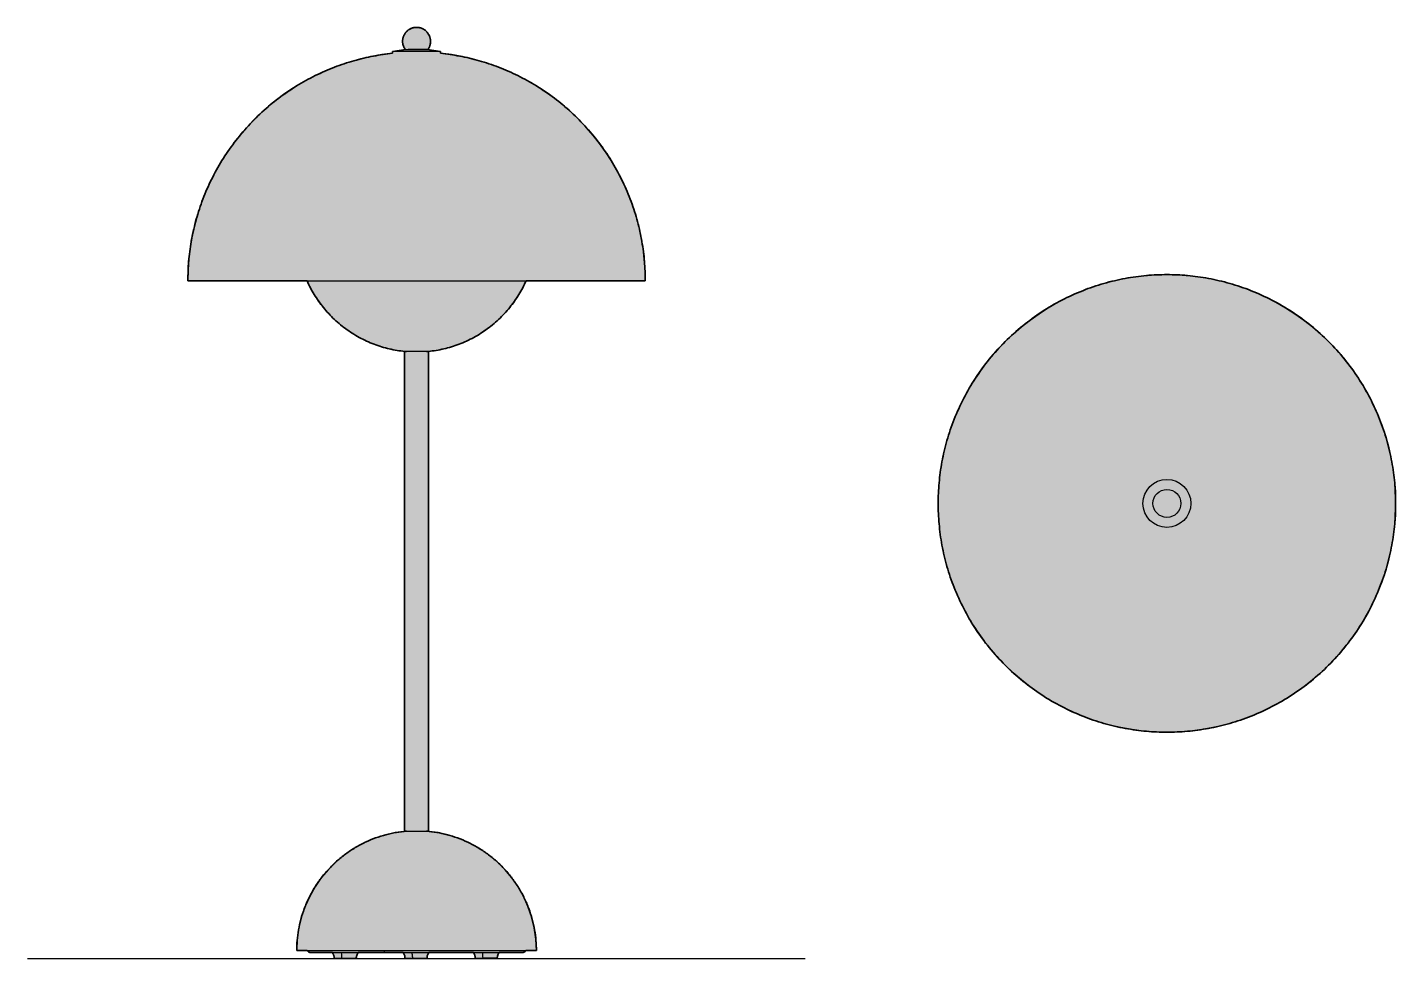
# Model space of a CAD drawing. Header units: millimetres. Extents: x 0 to 685, y 0 to 466.
import ezdxf

# ---------------------------------------------------------------- set-up
doc = ezdxf.new("R2010")
doc.units = ezdxf.units.MM
doc.layers.add('Blocks', color=7, linetype='Continuous')
doc.layers.add('Blocks$Fill', color=7, linetype='Continuous', true_color=0xffffff)
for name, color, linetype, lineweight, true_color in [('Blocks$Inner', 7, 'Continuous', 25, 0x007f00), ('Blocks$Outline', 7, 'Continuous', 35, 0xff3f3f), ('Groud', 7, 'Continuous', 25, 0x243775)]:
    doc.layers.add(name, color=color, linetype=linetype, lineweight=lineweight, true_color=true_color)

# ---------------------------------------------------------------- blocks, each defined once
blk = doc.blocks.new('Flowerpot VP3 Table Lamp Top')
at = {"layer": 'Blocks$Fill'}
blk.add_hatch(color=256, dxfattribs=at).paths.add_polyline_path([(218.52, -47.85), (218.49, -45.31), (218.41, -42.75), (218.26, -40.17), (218.06, -37.57), (217.79, -34.95), (217.46, -32.32), (217.07, -29.67), (216.61, -27.02), (216.08, -24.36), (215.49, -21.69), (214.83, -19.02), (214.1, -16.35), (213.3, -13.68), (212.43, -11.01), (211.49, -8.36), (210.48, -5.71), (209.4, -3.07), (208.25, -0.45), (207.02, 2.15), (205.73, 4.74), (204.36, 7.29), (202.93, 9.83), (201.43, 12.33), (199.86, 14.8), (198.22, 17.24), (196.51, 19.64), (194.75, 22), (192.91, 24.32), (191.02, 26.59), (189.06, 28.81), (187.05, 30.99), (184.98, 33.11), (182.86, 35.18), (180.69, 37.19), (178.46, 39.14), (176.19, 41.04), (173.87, 42.87), (171.51, 44.64), (169.11, 46.34), (166.68, 47.98), (164.2, 49.55), (161.7, 51.06), (159.17, 52.49), (156.61, 53.85), (154.03, 55.15), (151.42, 56.37), (148.8, 57.53), (146.17, 58.61), (143.52, 59.62), (140.86, 60.56), (138.2, 61.43), (135.53, 62.23), (132.85, 62.96), (130.18, 63.62), (127.52, 64.21), (124.86, 64.73), (122.2, 65.19), (119.56, 65.59), (116.93, 65.92), (114.31, 66.18), (111.71, 66.39), (109.12, 66.53), (106.56, 66.62), (104.02, 66.65), (101.48, 66.62), (98.92, 66.53), (96.33, 66.39), (93.73, 66.18), (91.11, 65.92), (88.48, 65.59), (85.84, 65.19), (83.19, 64.73), (80.52, 64.21), (77.86, 63.62), (75.19, 62.96), (72.51, 62.23), (69.85, 61.43), (67.18, 60.56), (64.52, 59.62), (61.87, 58.61), (59.24, 57.53), (56.62, 56.37), (54.01, 55.15), (51.43, 53.85), (48.87, 52.49), (46.34, 51.06), (43.84, 49.55), (41.36, 47.98), (38.93, 46.34), (36.53, 44.64), (34.17, 42.87), (31.85, 41.04), (29.58, 39.14), (27.35, 37.19), (25.18, 35.18), (23.06, 33.11), (20.99, 30.99), (18.98, 28.81), (17.02, 26.59), (15.13, 24.32), (13.3, 22), (11.53, 19.64), (9.82, 17.24), (8.18, 14.8), (6.61, 12.33), (5.11, 9.83), (3.68, 7.29), (2.31, 4.74), (1.02, 2.15), (-0.21, -0.45), (-1.36, -3.07), (-2.44, -5.71), (-3.45, -8.36), (-4.39, -11.01), (-5.26, -13.68), (-6.06, -16.35), (-6.79, -19.02), (-7.45, -21.69), (-8.04, -24.36), (-8.57, -27.02), (-9.03, -29.67), (-9.42, -32.32), (-9.75, -34.95), (-10.02, -37.57), (-10.22, -40.17), (-10.37, -42.75), (-10.45, -45.31), (-10.48, -47.85), (-10.45, -50.4), (-10.37, -52.96), (-10.22, -55.54), (-10.02, -58.14), (-9.75, -60.76), (-9.42, -63.39), (-9.03, -66.03), (-8.57, -68.69), (-8.04, -71.35), (-7.45, -74.02), (-6.79, -76.69), (-6.06, -79.36), (-5.26, -82.03), (-4.39, -84.69), (-3.45, -87.35), (-2.44, -90), (-1.36, -92.64), (-0.21, -95.26), (1.02, -97.86), (2.31, -100.44), (3.68, -103), (5.11, -105.53), (6.61, -108.04), (8.18, -110.51), (9.82, -112.95), (11.53, -115.35), (13.3, -117.71), (15.13, -120.02), (17.02, -122.3), (18.98, -124.52), (20.99, -126.69), (23.06, -128.82), (25.18, -130.89), (27.35, -132.9), (29.58, -134.85), (31.85, -136.75), (34.17, -138.58), (36.53, -140.35), (38.93, -142.05), (41.36, -143.69), (43.84, -145.26), (46.34, -146.76), (48.87, -148.2), (51.43, -149.56), (54.01, -150.86), (56.62, -152.08), (59.24, -153.23), (61.87, -154.31), (64.52, -155.33), (67.18, -156.27), (69.85, -157.13), (72.51, -157.93), (75.19, -158.66), (77.86, -159.32), (80.52, -159.92), (83.19, -160.44), (85.84, -160.9), (88.48, -161.29), (91.11, -161.62), (93.73, -161.89), (96.33, -162.1), (98.92, -162.24), (101.48, -162.33), (104.02, -162.35), (106.56, -162.33), (109.12, -162.24), (111.71, -162.1), (114.31, -161.89), (116.93, -161.62), (119.56, -161.29), (122.2, -160.9), (124.86, -160.44), (127.52, -159.92), (130.18, -159.32), (132.85, -158.66), (135.53, -157.93), (138.2, -157.13), (140.86, -156.27), (143.52, -155.33), (146.17, -154.31), (148.8, -153.23), (151.42, -152.08), (154.03, -150.86), (156.61, -149.56), (159.17, -148.2), (161.7, -146.76), (164.2, -145.26), (166.68, -143.69), (169.11, -142.05), (171.51, -140.35), (173.87, -138.58), (176.19, -136.75), (178.46, -134.85), (180.69, -132.9), (182.86, -130.89), (184.98, -128.82), (187.05, -126.69), (189.06, -124.52), (191.02, -122.3), (192.91, -120.02), (194.75, -117.71), (196.51, -115.35), (198.22, -112.95), (199.86, -110.51), (201.43, -108.04), (202.93, -105.53), (204.36, -103), (205.73, -100.44), (207.02, -97.86), (208.25, -95.26), (209.4, -92.64), (210.48, -90), (211.49, -87.35), (212.43, -84.69), (213.3, -82.03), (214.1, -79.36), (214.83, -76.69), (215.49, -74.02), (216.08, -71.35), (216.61, -68.69), (217.07, -66.03), (217.46, -63.39), (217.79, -60.76), (218.06, -58.14), (218.26, -55.54), (218.41, -52.96), (218.49, -50.4)], flags=0)
at = {"layer": 'Blocks$Inner'}
for radius in [114.5, 12, 7]:
    blk.add_circle((104.02, -47.85), radius, dxfattribs=at)
at = {"layer": 'Blocks$Outline'}
blk.add_rational_spline([(218.52, -47.85), (218.52, 66.65), (104.02, 66.65), (-10.48, 66.65), (-10.48, -47.85), (-10.48, -162.35), (104.02, -162.35), (218.52, -162.35), (218.52, -47.85)], [1, 0.707106781187, 1, 0.707106781187, 1, 0.707106781187, 1, 0.707106781187, 1], degree=2, knots=[0, 0, 0, 179.856179, 179.856179, 359.712359, 359.712359, 539.568538, 539.568538, 719.424718, 719.424718, 719.424718], dxfattribs=at)
blk = doc.blocks.new('Flowerpot VP3 Table Lamp Side')
at = {"layer": 'Blocks$Fill'}
blk.add_hatch(color=256, dxfattribs=at).paths.add_polyline_path([(309.32, 339.2), (309.29, 341.61), (309.22, 344.03), (309.09, 346.46), (308.9, 348.92), (308.67, 351.38), (308.37, 353.86), (308.03, 356.35), (307.62, 358.84), (307.16, 361.34), (306.63, 363.85), (306.05, 366.36), (305.41, 368.87), (304.7, 371.37), (303.94, 373.88), (303.11, 376.37), (302.23, 378.86), (301.28, 381.34), (300.27, 383.81), (299.2, 386.26), (298.07, 388.7), (296.87, 391.11), (295.62, 393.51), (294.3, 395.88), (292.93, 398.23), (291.5, 400.54), (290.01, 402.83), (288.46, 405.09), (286.86, 407.31), (285.2, 409.49), (283.49, 411.64), (281.73, 413.74), (279.92, 415.81), (278.06, 417.82), (276.15, 419.8), (274.19, 421.72), (272.19, 423.6), (270.15, 425.43), (268.07, 427.2), (265.95, 428.92), (263.8, 430.59), (261.61, 432.2), (259.39, 433.76), (257.14, 435.25), (254.86, 436.69), (252.56, 438.08), (250.23, 439.4), (247.88, 440.66), (245.52, 441.86), (243.13, 443.01), (240.74, 444.09), (238.33, 445.11), (235.91, 446.07), (233.48, 446.98), (231.05, 447.82), (228.61, 448.6), (226.17, 449.33), (223.73, 449.99), (221.29, 450.6), (218.86, 451.15), (216.43, 451.64), (214.01, 452.08), (211.6, 452.46), (209.2, 452.79), (206.82, 453.07), (206.82, 454.03), (200.07, 455.03), (200.14, 455.03), (200.56, 455.03), (200.69, 455.22), (200.81, 455.41), (200.93, 455.61), (201.04, 455.82), (201.14, 456.03), (201.24, 456.24), (201.33, 456.46), (201.41, 456.69), (201.49, 456.91), (201.56, 457.14), (201.62, 457.38), (201.67, 457.62), (201.72, 457.86), (201.75, 458.1), (201.78, 458.34), (201.79, 458.46), (201.8, 458.58), (201.81, 458.7), (201.81, 458.83), (201.82, 459.07), (201.81, 459.31), (201.8, 459.56), (201.77, 459.8), (201.74, 460.04), (201.7, 460.28), (201.66, 460.51), (201.6, 460.75), (201.54, 460.98), (201.47, 461.2), (201.39, 461.42), (201.31, 461.64), (201.22, 461.85), (201.12, 462.06), (201.02, 462.27), (200.91, 462.47), (200.8, 462.67), (200.67, 462.86), (200.54, 463.05), (200.4, 463.24), (200.26, 463.43), (200.11, 463.61), (199.95, 463.79), (199.78, 463.96), (199.61, 464.13), (199.43, 464.29), (199.24, 464.45), (199.05, 464.6), (198.85, 464.75), (198.65, 464.88), (198.55, 464.95), (198.44, 465.01), (198.34, 465.08), (198.23, 465.14), (198.02, 465.25), (197.8, 465.36), (197.58, 465.46), (197.35, 465.55), (197.13, 465.64), (196.9, 465.71), (196.67, 465.78), (196.43, 465.84), (196.2, 465.89), (195.97, 465.93), (195.74, 465.97), (195.5, 465.99), (195.27, 466.01), (195.04, 466.02), (194.82, 466.03), (194.59, 466.02), (194.36, 466.01), (194.13, 465.99), (193.9, 465.97), (193.66, 465.93), (193.43, 465.89), (193.2, 465.84), (192.97, 465.78), (192.74, 465.71), (192.51, 465.64), (192.28, 465.55), (192.06, 465.46), (191.83, 465.36), (191.62, 465.25), (191.4, 465.14), (191.29, 465.08), (191.19, 465.01), (191.09, 464.95), (190.98, 464.88), (190.78, 464.75), (190.58, 464.6), (190.39, 464.45), (190.21, 464.29), (190.03, 464.13), (189.85, 463.96), (189.69, 463.79), (189.53, 463.61), (189.38, 463.43), (189.23, 463.24), (189.09, 463.05), (188.96, 462.86), (188.84, 462.67), (188.72, 462.47), (188.61, 462.27), (188.51, 462.06), (188.41, 461.85), (188.32, 461.64), (188.24, 461.42), (188.16, 461.2), (188.09, 460.98), (188.03, 460.75), (187.98, 460.51), (187.93, 460.28), (187.89, 460.04), (187.86, 459.8), (187.84, 459.56), (187.82, 459.31), (187.82, 459.07), (187.82, 458.83), (187.82, 458.7), (187.83, 458.58), (187.84, 458.46), (187.85, 458.34), (187.88, 458.1), (187.92, 457.86), (187.96, 457.62), (188.01, 457.38), (188.07, 457.14), (188.14, 456.91), (188.22, 456.69), (188.3, 456.46), (188.39, 456.24), (188.49, 456.03), (188.6, 455.82), (188.71, 455.61), (188.82, 455.41), (188.95, 455.22), (189.07, 455.03), (189.47, 455.03), (189.47, 455.01), (182.82, 454.03), (182.82, 453.07), (180.43, 452.79), (178.03, 452.46), (175.62, 452.08), (173.2, 451.64), (170.77, 451.15), (168.34, 450.6), (165.9, 449.99), (163.46, 449.33), (161.02, 448.6), (158.59, 447.82), (156.15, 446.98), (153.73, 446.07), (151.31, 445.11), (148.9, 444.09), (146.5, 443.01), (144.12, 441.86), (141.75, 440.66), (139.4, 439.4), (137.08, 438.08), (134.77, 436.69), (132.49, 435.25), (130.24, 433.76), (128.02, 432.2), (125.83, 430.59), (123.68, 428.92), (121.56, 427.2), (119.48, 425.43), (117.44, 423.6), (115.44, 421.72), (113.49, 419.8), (111.58, 417.82), (109.72, 415.81), (107.9, 413.74), (106.14, 411.64), (104.43, 409.49), (102.77, 407.31), (101.17, 405.09), (99.62, 402.83), (98.14, 400.54), (96.7, 398.23), (95.33, 395.88), (94.02, 393.51), (92.76, 391.11), (91.57, 388.7), (90.44, 386.26), (89.36, 383.81), (88.35, 381.34), (87.41, 378.86), (86.52, 376.37), (85.69, 373.88), (84.93, 371.37), (84.23, 368.87), (83.58, 366.36), (83, 363.85), (82.48, 361.34), (82.01, 358.84), (81.61, 356.35), (81.26, 353.86), (80.97, 351.38), (80.73, 348.92), (80.55, 346.46), (80.42, 344.03), (80.34, 341.61), (80.32, 339.2), (139.99, 339.2), (140.8, 337.46), (141.67, 335.73), (142.6, 334.02), (143.6, 332.33), (144.65, 330.66), (145.77, 329.01), (146.95, 327.4), (148.19, 325.82), (149.49, 324.27), (150.84, 322.76), (152.25, 321.29), (153.72, 319.87), (155.23, 318.49), (156.79, 317.16), (158.4, 315.89), (160.06, 314.67), (161.75, 313.51), (163.48, 312.41), (165.25, 311.37), (167.04, 310.39), (168.87, 309.48), (170.72, 308.63), (172.59, 307.85), (174.48, 307.13), (176.38, 306.48), (178.3, 305.9), (180.22, 305.38), (182.14, 304.93), (184.07, 304.55), (185.99, 304.23), (187.91, 303.98), (189.82, 303.79), (188.82, 303.79), (188.82, 63.79), (189.82, 63.79), (188.55, 63.67), (187.27, 63.52), (185.99, 63.34), (184.7, 63.14), (183.41, 62.9), (182.11, 62.64), (180.81, 62.34), (179.51, 62.01), (178.2, 61.65), (176.9, 61.26), (175.6, 60.84), (174.3, 60.38), (173.01, 59.89), (171.72, 59.37), (170.43, 58.82), (169.15, 58.23), (167.88, 57.61), (166.63, 56.96), (165.38, 56.28), (164.14, 55.56), (162.92, 54.81), (161.71, 54.03), (160.51, 53.22), (159.34, 52.38), (158.18, 51.51), (157.04, 50.61), (155.92, 49.68), (154.82, 48.72), (153.74, 47.73), (152.69, 46.72), (151.66, 45.68), (150.66, 44.62), (149.68, 43.53), (148.73, 42.42), (147.81, 41.28), (146.92, 40.13), (146.05, 38.95), (145.22, 37.76), (144.42, 36.55), (143.64, 35.32), (142.9, 34.08), (142.19, 32.82), (141.52, 31.55), (140.88, 30.27), (140.26, 28.98), (139.69, 27.68), (139.14, 26.37), (138.63, 25.05), (138.15, 23.73), (137.71, 22.4), (137.3, 21.07), (136.92, 19.74), (136.57, 18.41), (136.26, 17.08), (135.98, 15.75), (135.73, 14.42), (135.51, 13.09), (135.32, 11.77), (135.17, 10.46), (135.04, 9.15), (134.94, 7.85), (134.87, 6.55), (134.83, 5.27), (134.82, 4), (140.14, 4), (140.19, 3.91), (140.23, 3.82), (140.25, 3.78), (140.28, 3.74), (140.29, 3.72), (140.31, 3.7), (140.32, 3.68), (140.33, 3.66), (140.35, 3.64), (140.37, 3.62), (140.38, 3.59), (140.4, 3.57), (140.42, 3.55), (140.44, 3.53), (140.46, 3.51), (140.48, 3.5), (140.5, 3.48), (140.52, 3.46), (140.54, 3.44), (140.56, 3.42), (140.58, 3.41), (140.6, 3.39), (140.63, 3.37), (140.65, 3.36), (140.67, 3.34), (140.69, 3.33), (140.74, 3.3), (140.79, 3.27), (140.84, 3.24), (140.89, 3.22), (140.94, 3.2), (140.99, 3.18), (141.04, 3.16), (141.09, 3.14), (141.14, 3.13), (141.18, 3.11), (141.23, 3.1), (141.28, 3.09), (141.33, 3.08), (141.42, 3.06), (141.52, 3.04), (141.82, 3), (152.66, 3), (152.72, 2.92), (152.77, 2.84), (152.83, 2.75), (152.88, 2.67), (152.93, 2.58), (152.98, 2.5), (153.03, 2.41), (153.08, 2.32), (153.12, 2.23), (153.16, 2.14), (153.2, 2.05), (153.24, 1.96), (153.28, 1.86), (153.32, 1.77), (153.35, 1.67), (153.38, 1.58), (153.41, 1.48), (153.44, 1.38), (153.47, 1.29), (153.49, 1.19), (153.51, 1.09), (153.53, 0.99), (153.55, 0.89), (153.57, 0.79), (153.58, 0.69), (153.6, 0.59), (153.61, 0.5), (153.62, 0.4), (153.62, 0.3), (153.63, 0.2), (153.63, 0.1), (153.63, 0), (157.5, 0), (164.63, 0), (164.67, 0.42), (164.69, 0.63), (164.72, 0.84), (164.73, 0.95), (164.75, 1.05), (164.77, 1.15), (164.79, 1.25), (164.82, 1.35), (164.84, 1.45), (164.87, 1.55), (164.91, 1.65), (164.94, 1.74), (164.97, 1.83), (165.01, 1.91), (165.05, 2), (165.09, 2.09), (165.14, 2.17), (165.23, 2.34), (165.33, 2.51), (165.65, 3), (179.11, 3), (188.04, 3), (188.34, 2.53), (188.44, 2.37), (188.53, 2.21), (188.57, 2.13), (188.61, 2.05), (188.65, 1.97), (188.69, 1.89), (188.72, 1.8), (188.75, 1.72), (188.79, 1.62), (188.82, 1.52), (188.84, 1.42), (188.87, 1.32), (188.89, 1.22), (188.91, 1.12), (188.93, 1.01), (188.94, 0.91), (188.97, 0.69), (188.99, 0.47), (189.03, 0), (192.9, 0), (200.03, 0), (200.07, 0.53), (200.09, 0.74), (200.11, 0.94), (200.13, 1.05), (200.15, 1.15), (200.17, 1.24), (200.19, 1.34), (200.21, 1.44), (200.24, 1.53), (200.27, 1.62), (200.3, 1.72), (200.33, 1.8), (200.37, 1.89), (200.4, 1.97), (200.44, 2.05), (200.48, 2.13), (200.52, 2.21), (200.61, 2.37), (200.71, 2.53), (201.01, 3), (223.27, 3), (223.56, 2.56), (223.65, 2.41), (223.73, 2.26), (223.77, 2.19), (223.81, 2.11), (223.85, 2.03), (223.88, 1.96), (223.92, 1.88), (223.95, 1.8), (223.98, 1.7), (224.01, 1.61), (224.04, 1.51), (224.06, 1.41), (224.09, 1.31), (224.11, 1.21), (224.12, 1.11), (224.14, 1.01), (224.17, 0.81), (224.19, 0.6), (224.22, 0.18), (224.22, 0), (228.09, 0), (235.22, 0), (235.22, 0.18), (235.22, 0.28), (235.22, 0.37), (235.22, 0.46), (235.23, 0.55), (235.24, 0.65), (235.25, 0.74), (235.26, 0.83), (235.27, 0.93), (235.29, 1.02), (235.3, 1.11), (235.32, 1.2), (235.34, 1.3), (235.37, 1.39), (235.39, 1.48), (235.42, 1.57), (235.44, 1.66), (235.47, 1.75), (235.5, 1.84), (235.54, 1.93), (235.57, 2.02), (235.61, 2.1), (235.65, 2.19), (235.68, 2.27), (235.73, 2.36), (235.77, 2.44), (235.81, 2.53), (235.86, 2.61), (235.9, 2.69), (235.95, 2.77), (236, 2.85), (236.05, 2.92), (236.11, 3), (247.82, 3), (248.11, 3.04), (248.21, 3.06), (248.31, 3.08), (248.35, 3.09), (248.4, 3.1), (248.45, 3.11), (248.5, 3.13), (248.55, 3.14), (248.59, 3.16), (248.64, 3.18), (248.7, 3.2), (248.75, 3.22), (248.8, 3.24), (248.84, 3.27), (248.89, 3.3), (248.94, 3.33), (248.96, 3.34), (248.99, 3.36), (249.01, 3.37), (249.03, 3.39), (249.05, 3.41), (249.07, 3.42), (249.1, 3.44), (249.12, 3.46), (249.14, 3.48), (249.16, 3.5), (249.18, 3.51), (249.2, 3.53), (249.21, 3.55), (249.23, 3.57), (249.25, 3.59), (249.27, 3.62), (249.28, 3.64), (249.3, 3.66), (249.31, 3.68), (249.33, 3.7), (249.34, 3.72), (249.35, 3.74), (249.38, 3.78), (249.4, 3.82), (249.45, 3.91), (249.49, 4), (254.82, 4), (254.8, 5.27), (254.76, 6.55), (254.69, 7.85), (254.6, 9.15), (254.47, 10.46), (254.31, 11.77), (254.12, 13.09), (253.9, 14.42), (253.66, 15.75), (253.37, 17.08), (253.06, 18.41), (252.71, 19.74), (252.34, 21.07), (251.92, 22.4), (251.48, 23.73), (251, 25.05), (250.49, 26.37), (249.95, 27.68), (249.37, 28.98), (248.76, 30.27), (248.12, 31.55), (247.44, 32.82), (246.73, 34.08), (245.99, 35.32), (245.22, 36.55), (244.41, 37.76), (243.58, 38.95), (242.72, 40.13), (241.82, 41.28), (240.9, 42.42), (239.95, 43.53), (238.98, 44.62), (237.97, 45.68), (236.94, 46.72), (235.89, 47.73), (234.82, 48.72), (233.72, 49.68), (232.6, 50.61), (231.46, 51.51), (230.3, 52.38), (229.12, 53.22), (227.93, 54.03), (226.72, 54.81), (225.49, 55.56), (224.26, 56.28), (223.01, 56.96), (221.75, 57.61), (220.48, 58.23), (219.2, 58.82), (217.92, 59.37), (216.63, 59.89), (215.33, 60.38), (214.03, 60.84), (212.73, 61.26), (211.43, 61.65), (210.13, 62.01), (208.82, 62.34), (207.52, 62.64), (206.23, 62.9), (204.93, 63.14), (203.65, 63.34), (202.36, 63.52), (201.09, 63.67), (199.82, 63.79), (200.82, 63.79), (200.82, 303.79), (199.82, 303.79), (201.73, 303.98), (203.64, 304.23), (205.57, 304.55), (207.49, 304.93), (209.42, 305.38), (211.34, 305.9), (213.25, 306.48), (215.15, 307.13), (217.04, 307.85), (218.91, 308.63), (220.76, 309.48), (222.59, 310.39), (224.39, 311.37), (226.15, 312.41), (227.88, 313.51), (229.58, 314.67), (231.23, 315.89), (232.84, 317.16), (234.4, 318.49), (235.92, 319.87), (237.38, 321.29), (238.79, 322.76), (240.14, 324.27), (241.44, 325.82), (242.68, 327.4), (243.86, 329.01), (244.98, 330.66), (246.04, 332.33), (247.03, 334.02), (247.96, 335.73), (248.83, 337.46), (249.64, 339.2)], flags=0)
at = {"layer": 'Blocks$Inner'}
for p, q in [((189.47, 455.03), (182.82, 454.03)), ((80.32, 339.2), (309.32, 339.2)), ((134.82, 4), (254.82, 4)), ((157.5, 0), (153.63, 0)), ((200.03, 0.08), (192.9, 0.08)), ((192.9, 0), (200.03, 0)), ((224.22, 0.18), (224.22, 0))]:
    blk.add_line(p, q, dxfattribs=at)
for points in [[(206.82, 453.07), (206.82, 454.03), (182.82, 454.03), (182.82, 453.07)], [(189.07, 455.03), (200.14, 455.03), (200.56, 455.03)], [(206.82, 454.03), (200.07, 455.03), (195, 455.03), (190.62, 455.03)], [(141.82, 3), (179.11, 3), (247.82, 3)], [(228.09, 0), (235.22, 0), (235.22, 0.18), (228.09, 0.18)]]:
    blk.add_lwpolyline(points, dxfattribs=at)
blk.add_lwpolyline([(200.82, 63.79), (200.82, 303.79), (188.82, 303.79), (188.82, 63.79)], close=True, dxfattribs=at)
for centre, radius, start, end in [((194.82, 459.03), 7, 90, 214.8499), ((194.82, 459.03), 7, 325.1501, 90), ((194.82, 339.2), 114.5, 96.01585, 180), ((194.82, 339.2), 114.5, 0, 83.98415), ((194.82, 363.58), 60, 203.97144, 265.21981), ((194.82, 363.58), 60, 274.78019, 336.02856), ((194.82, 4), 60, 94.78019, 180), ((194.82, 4), 60, 0, 85.21981), ((148.5, 0), 5.13, 0.03254, 35.8396), ((214.13, 0.3), 13.96, 359.53797, 11.16607), ((240.12, 0.18), 4.9, 144.90626, 180)]:
    blk.add_arc(centre, radius, start, end, dxfattribs=at)
for points, knots in [([(140.14, 4), (140.2, 3.88), (140.39, 3.5), (141, 3.1), (141.55, 3.03), (141.82, 3)], [0, 0, 0, 0, 0.189883, 0.613137, 1, 1, 1, 1]), ([(157.5, 0), (157.49, 0.48), (157.46, 1.48), (157.34, 2.54), (157.22, 2.95), (157.2, 3)], [1, 1, 1, 1, 1.454478, 1.935634, 2, 2, 2, 2]), ([(164.63, 0), (164.23, 0), (163.23, 0), (161.71, 0), (159.93, 0), (158.47, 0), (157.69, 0), (157.5, 0)], [0, 0, 0, 0, 0.402957, 0.583149, 0.763341, 0.943532, 1, 1, 1, 1]), ([(165.65, 3), (165.36, 2.56), (164.76, 1.65), (164.68, 0.57), (164.63, 0)], [-1, -1, -1, -1, -0.520154, 0, 0, 0, 0]), ([(178.61, 4), (178.63, 3.88), (178.69, 3.5), (178.87, 3.14), (179.05, 2.95), (179.13, 3.01), (179.14, 3.02)], [0, 0, 0, 0, 0.183084, 0.584508, 0.951417, 1, 1, 1, 1]), ([(188.04, 3), (188.32, 2.59), (188.9, 1.7), (188.98, 0.64), (189.03, 0)], [0, 0, 0, 0, 0.4699586, 1, 1, 1, 1]), ([(189.03, 0), (189.9, 0), (191.18, 0), (192.32, 0), (192.9, 0)], [1, 1, 1, 1, 1.734423, 2, 2, 2, 2]), ([(192.9, 0.08), (192.88, 0.72), (192.86, 1.8), (192.67, 2.65), (192.59, 3)], [7.128635, 7.128635, 7.128635, 7.128635, 7.7187728, 8.128635, 8.128635, 8.128635, 8.128635]), ([(192.9, 0), (192.9, 0.02), (192.9, 0.04), (192.9, 0.07), (192.9, 0.08)], [2, 2, 2, 2, 2.560023, 3, 3, 3, 3]), ([(200.03, 0), (200.07, 0.64), (200.15, 1.7), (200.74, 2.59), (201.01, 3)], [9.1288496, 9.1288496, 9.1288496, 9.1288496, 9.6588909, 10.1288496, 10.1288496, 10.1288496, 10.1288496]), ([(223.27, 3), (223.53, 2.61), (224.1, 1.76), (224.18, 0.74), (224.22, 0.18)], [0, 0, 0, 0, 0.457239, 1, 1, 1, 1]), ([(224.22, 0), (225.09, 0), (226.37, 0), (227.52, 0), (228.09, 0)], [1.183369, 1.183369, 1.183369, 1.183369, 1.917573, 2.183369, 2.183369, 2.183369, 2.183369]), ([(228.09, 0.18), (228.09, 0.16), (228.09, 0.1), (228.09, 0.03), (228.09, 0)], [16.621378, 16.621378, 16.621378, 16.621378, 17.061375, 17.621378, 17.621378, 17.621378, 17.621378]), ([(247.82, 3), (248.08, 3.03), (248.63, 3.1), (249.25, 3.5), (249.43, 3.88), (249.49, 4)], [107.000002, 107.000002, 107.000002, 107.000002, 107.386865, 107.81012, 108.000002, 108.000002, 108.000002, 108.000002])]:
    blk.add_open_spline(points, degree=3, knots=knots, dxfattribs=at)
at = {"layer": 'Blocks$Outline'}
for points in [[(189.47, 455.01), (182.82, 454.03)], [(182.82, 454.03), (182.82, 453.07)], [(189.07, 455.03), (189.47, 455.03)], [(189.47, 455.03), (189.47, 455.01)], [(206.82, 454.03), (200.07, 455.03)], [(200.07, 455.03), (200.14, 455.03)], [(200.14, 455.03), (200.56, 455.03)], [(206.82, 453.07), (206.82, 454.03)], [(80.32, 339.2), (139.99, 339.2)], [(249.64, 339.2), (309.32, 339.2)], [(189.82, 303.79), (188.82, 303.79)], [(188.82, 303.79), (188.82, 63.79)], [(200.82, 303.79), (199.82, 303.79)], [(200.82, 63.79), (200.82, 303.79)], [(188.82, 63.79), (189.82, 63.79)], [(199.82, 63.79), (200.82, 63.79)], [(134.82, 4), (140.14, 4)], [(141.82, 3), (152.66, 3)], [(153.63, 0), (157.5, 0)], [(165.65, 3), (179.11, 3)], [(179.11, 3), (188.04, 3)], [(192.9, 0), (200.03, 0)], [(201.01, 3), (223.27, 3)], [(224.22, 0.18), (224.22, 0)], [(228.09, 0), (235.22, 0)], [(235.22, 0), (235.22, 0.18)], [(236.11, 3), (247.82, 3)], [(249.49, 4), (254.82, 4)]]:
    blk.add_lwpolyline(points, dxfattribs=at)
for points, weights, knots in [([(194.82, 466.03), (190.58, 466.03), (188.61, 462.27), (186.65, 458.51), (189.07, 455.03)], [1, 0.855251440073, 1, 0.855251594559, 0.999999691028], [0, 0, 0, 7.626647, 7.626647, 15.253285, 15.253285, 15.253285]), ([(200.56, 455.03), (202.99, 458.51), (201.02, 462.27), (199.06, 466.03), (194.82, 466.03)], [0.99999968837, 0.855251595418, 1, 0.855251439603, 1], [0.000008, 0.000008, 0.000008, 7.626647, 7.626647, 15.253293, 15.253293, 15.253293])]:
    blk.add_rational_spline(points, weights, degree=2, knots=knots, dxfattribs=at)
for points, weights in [([(182.82, 453.07), (80.32, 442.27), (80.32, 339.2)], [1, 0.743237342122, 1]), ([(309.32, 339.2), (309.32, 442.27), (206.82, 453.07)], [1, 0.743237342122, 1]), ([(139.99, 339.2), (154.42, 306.75), (189.82, 303.79)], [0.999999945916, 0.860527110783, 1]), ([(199.82, 303.79), (235.21, 306.75), (249.64, 339.2)], [1, 0.860527110783, 0.999999945916]), ([(189.82, 63.79), (134.82, 59.19), (134.82, 4)], [1, 0.735980072194, 1]), ([(254.82, 4), (254.82, 59.19), (199.82, 63.79)], [1, 0.735980072194, 1]), ([(152.66, 3), (153.63, 1.66), (153.63, 0)], [1, 0.951575483051, 0.999999954418]), ([(235.22, 0.18), (235.22, 1.73), (236.11, 3)], [1, 0.95347064702, 1])]:
    blk.add_rational_spline(points, weights, degree=2, dxfattribs=at)
for points, knots in [([(140.14, 4), (140.2, 3.88), (140.39, 3.5), (141, 3.1), (141.55, 3.03), (141.82, 3)], [0, 0, 0, 0, 0.189883, 0.613137, 1, 1, 1, 1]), ([(157.5, 0), (157.69, 0), (158.47, 0), (159.93, 0), (161.71, 0), (163.23, 0), (164.23, 0), (164.63, 0)], [-1, -1, -1, -1, -0.943532, -0.763341, -0.583149, -0.402957, 0, 0, 0, 0]), ([(164.63, 0), (164.68, 0.57), (164.76, 1.65), (165.36, 2.56), (165.65, 3)], [0, 0, 0, 0, 0.520154, 1, 1, 1, 1]), ([(188.04, 3), (188.32, 2.59), (188.9, 1.7), (188.98, 0.64), (189.03, 0)], [0, 0, 0, 0, 0.4699586, 1, 1, 1, 1]), ([(189.03, 0), (189.9, 0), (191.18, 0), (192.32, 0), (192.9, 0)], [-1, -1, -1, -1, -0.265577, 0, 0, 0, 0]), ([(200.03, 0), (200.03, 0.03), (200.07, 0.67), (200.17, 1.72), (200.74, 2.59), (201.01, 3)], [0, 0, 0, 0, 0.022915, 0.530041, 1, 1, 1, 1]), ([(223.27, 3), (223.53, 2.61), (224.1, 1.76), (224.18, 0.74), (224.22, 0.18)], [0, 0, 0, 0, 0.457239, 1, 1, 1, 1]), ([(224.22, 0), (225.09, 0), (226.37, 0), (227.52, 0), (228.09, 0)], [-1, -1, -1, -1, -0.265796, 0, 0, 0, 0]), ([(247.82, 3), (248.08, 3.03), (248.63, 3.1), (249.25, 3.5), (249.43, 3.88), (249.49, 4)], [0, 0, 0, 0, 0.386863, 0.810117, 1, 1, 1, 1])]:
    blk.add_open_spline(points, degree=3, knots=knots, dxfattribs=at)

msp = doc.modelspace()

# ---------------------------------------------------------------- linework, layer by layer
at = {"layer": 'Groud'}
msp.add_lwpolyline([(0, 0), (389.28, 0)], dxfattribs=at)

# ---------------------------------------------------------------- block references
at = {"layer": 'Blocks'}
for name, p in [('Flowerpot VP3 Table Lamp Side', (0, 0)), ('Flowerpot VP3 Table Lamp Top', (466.4, 275.65))]:
    msp.add_blockref(name, p, dxfattribs=at)

doc.saveas('drawing.dxf')
